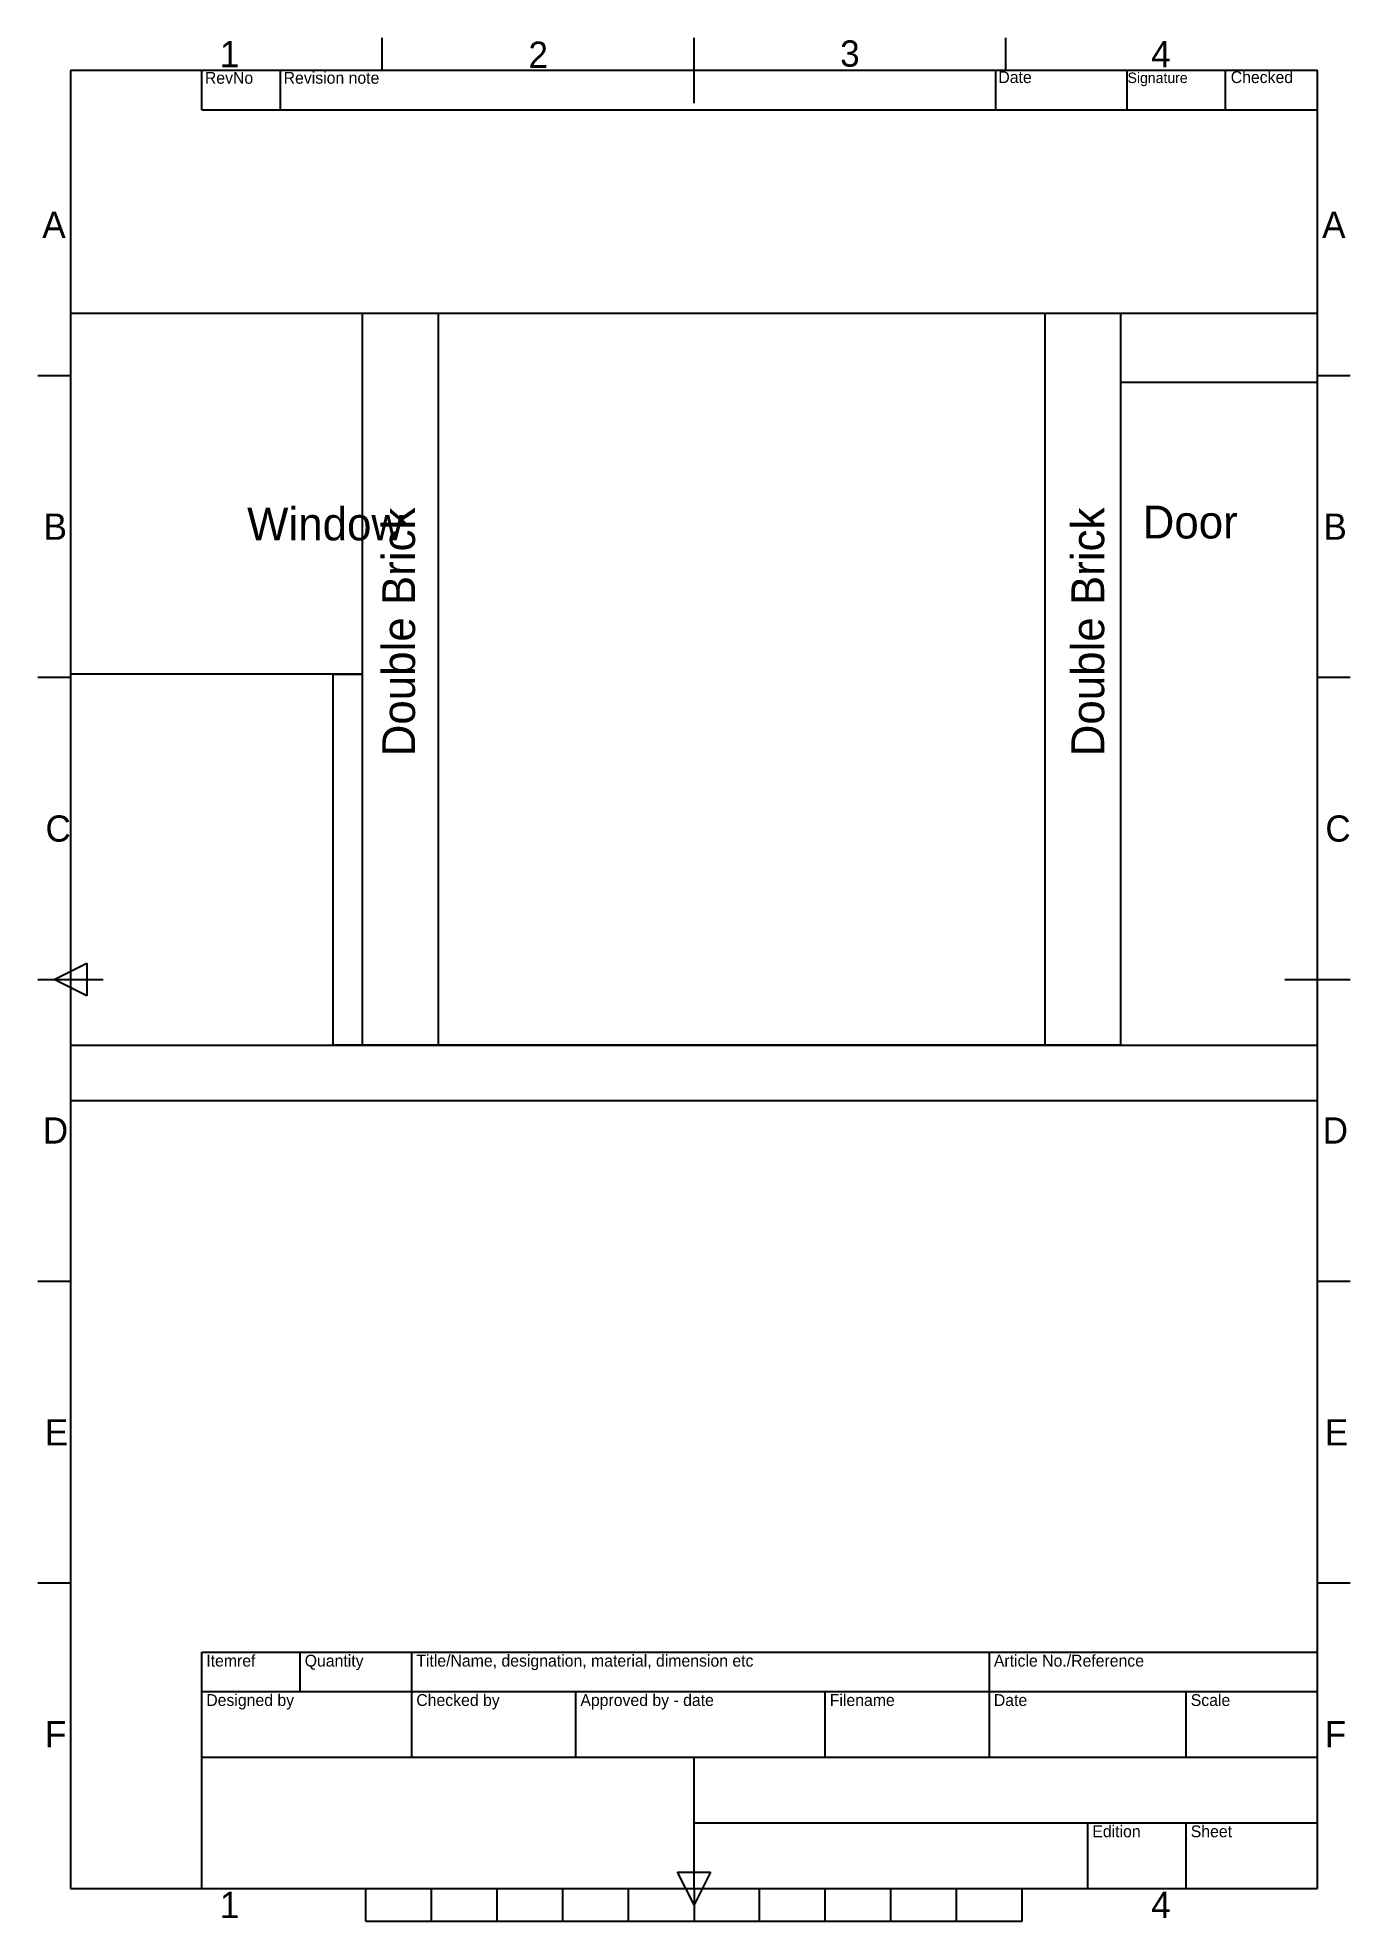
# Model space of a CAD drawing. Header units: millimetres. Extents: x 100 to 4100, y 100 to 5840.
import ezdxf

# ---------------------------------------------------------------- set-up
doc = ezdxf.new("R2010")
doc.units = ezdxf.units.MM
for name, color, linetype in [('Plywood', 7, 'CONTINUOUS'), ('Surround Frame', 7, 'CONTINUOUS'), ('Surround Text', 7, 'CONTINUOUS'), ('Text', 7, 'CONTINUOUS'), ('Wall', 7, 'CONTINUOUS')]:
    doc.layers.add(name, color=color, linetype=linetype)

msp = doc.modelspace()

# ---------------------------------------------------------------- linework, layer by layer
at = {"layer": 'Plywood', "color": 0, "linetype": 'CONTINUOUS'}
for p, q in [((1090, 5000), (3400, 5000)), ((1090, 3900), (1090, 5000)), ((3400, 5000), (3400, 2770)), ((1000, 2770), (1000, 3900)), ((1000, 3900), (1090, 3900)), ((3400, 2770), (1000, 2770))]:
    msp.add_line(p, q, dxfattribs=at)
at = {"layer": 'Surround Frame', "color": 0, "linetype": 'CONTINUOUS'}
for p, q in [((4000, 5740), (200, 5740)), ((200, 5740), (200, 200)), ((600, 5620), (600, 5740)), ((840, 5620), (840, 5740)), ((3020, 5620), (3020, 5740)), ((3420, 5620), (3420, 5740)), ((3720, 5620), (3720, 5740)), ((4000, 200), (4000, 5740)), ((600, 5620), (4000, 5620)), ((600, 920), (4000, 920)), ((600, 800), (600, 920)), ((900, 800), (900, 920)), ((1240, 800), (1240, 920)), ((3000, 800), (3000, 920)), ((600, 800), (4000, 800)), ((600, 200), (600, 800)), ((1240, 600), (1240, 800)), ((1740, 600), (1740, 800)), ((2500, 600), (2500, 800)), ((3000, 600), (3000, 800)), ((3600, 600), (3600, 800)), ((600, 600), (4000, 600)), ((2100, 200), (2100, 600)), ((2100, 400), (4000, 400)), ((3300, 200), (3300, 400)), ((3600, 200), (3600, 400)), ((200, 200), (4000, 200))]:
    msp.add_line(p, q, dxfattribs=at)
at = {"layer": 'Surround Text', "color": 0, "linetype": 'CONTINUOUS'}
for p, q in [((1150, 5740), (1150, 5840)), ((2100, 5640), (2100, 5840)), ((3050, 5740), (3050, 5840)), ((200, 4810), (100, 4810)), ((4100, 4810), (4000, 4810)), ((200, 3890), (100, 3890)), ((4100, 3890), (4000, 3890)), ((150, 2970), (250, 3020)), ((250, 3020), (250, 2920)), ((100, 2970), (300, 2970)), ((250, 2920), (150, 2970)), ((3900, 2970), (4100, 2970)), ((200, 2050), (100, 2050)), ((4100, 2050), (4000, 2050)), ((200, 1130), (100, 1130)), ((4100, 1130), (4000, 1130)), ((2100, 200), (2100, 300)), ((2100, 150), (2050, 250)), ((2050, 250), (2150, 250)), ((2150, 250), (2100, 150)), ((1100, 100), (1100, 200)), ((1300, 100), (1300, 200)), ((1500, 100), (1500, 200)), ((1700, 100), (1700, 200)), ((1900, 100), (1900, 200)), ((2100, 200), (2100, 100)), ((2300, 100), (2300, 200)), ((2500, 100), (2500, 200)), ((2700, 100), (2700, 200)), ((2900, 100), (2900, 200)), ((3100, 100), (3100, 200)), ((1100, 100), (3100, 100))]:
    msp.add_line(p, q, dxfattribs=at)
at = {"layer": 'Wall', "color": 0, "linetype": 'CONTINUOUS'}
for p, q in [((200, 5000), (4000, 5000)), ((1090, 2770), (1090, 5000)), ((1320, 5000), (1320, 2770)), ((3170, 2770), (3170, 5000)), ((3400, 5000), (3400, 2770)), ((3400, 4790), (4000, 4790)), ((1090, 3900), (200, 3900)), ((200, 2770), (4000, 2770)), ((4000, 2600), (200, 2600))]:
    msp.add_line(p, q, dxfattribs=at)

# ---------------------------------------------------------------- texts
at = {"layer": 'Surround Text', "color": 0, "linetype": 'CONTINUOUS'}
for s, p in [('1', (655, 5750)), ('2', (1595.61338, 5747.99212)), ('3', (2545.34314, 5751.65686)), ('4', (3493, 5750)), ('A', (114, 5230)), ('A', (4014, 5230)), ('B', (118, 4310)), ('B', (4018, 4310)), ('C', (123.86396, 3390)), ('C', (4023.86396, 3390)), ('D', (115.72182, 2470)), ('D', (4015.72182, 2470)), ('E', (122, 1550)), ('E', (4022, 1550)), ('F', (122, 630)), ('F', (4022, 630)), ('1', (655, 110)), ('4', (3493, 110))]:
    msp.add_text(s, height=80, dxfattribs=at).set_placement(p)
at = {"layer": 'Text', "color": 0, "linetype": 'CONTINUOUS'}
for s, height, p in [('RevNo', 36, (609.5453, 5699.6669)), ('Revision note', 36, (849.5453, 5699.6669)), ('Date', 36, (3027.51498, 5701.6972)), ('Signature', 32, (3421.12902, 5701.6972)), ('Checked', 36, (3735.56894, 5701.6972)), ('Window', 100, (738.05686, 4308.19239)), ('Door', 100, (3467.15085, 4313.91377)), ('Itemref', 36, (613.769, 876.22016)), ('Quantity', 36, (913.769, 876.22016)), ('Title/Name, designation, material, dimension etc', 36, (1253.769, 876.22016)), ('Article No./Reference', 36, (3013.769, 876.22016)), ('Designed by', 36, (613.769, 756.22016)), ('Checked by', 36, (1253.769, 756.22016)), ('Approved by - date', 36, (1753.769, 756.22016)), ('Filename', 36, (2513.769, 756.22016)), ('Date', 36, (3013.769, 756.22016)), ('Scale', 36, (3613.769, 756.22016)), ('Edition', 36, (3313.769, 356.22016)), ('Sheet', 36, (3613.769, 356.22016))]:
    msp.add_text(s, height=height, dxfattribs=at).set_placement(p)
for p in [(1250, 3650), (3350, 3650)]:
    msp.add_text('Double Brick', height=100, rotation=90, dxfattribs=at).set_placement(p)

doc.saveas('drawing.dxf')
